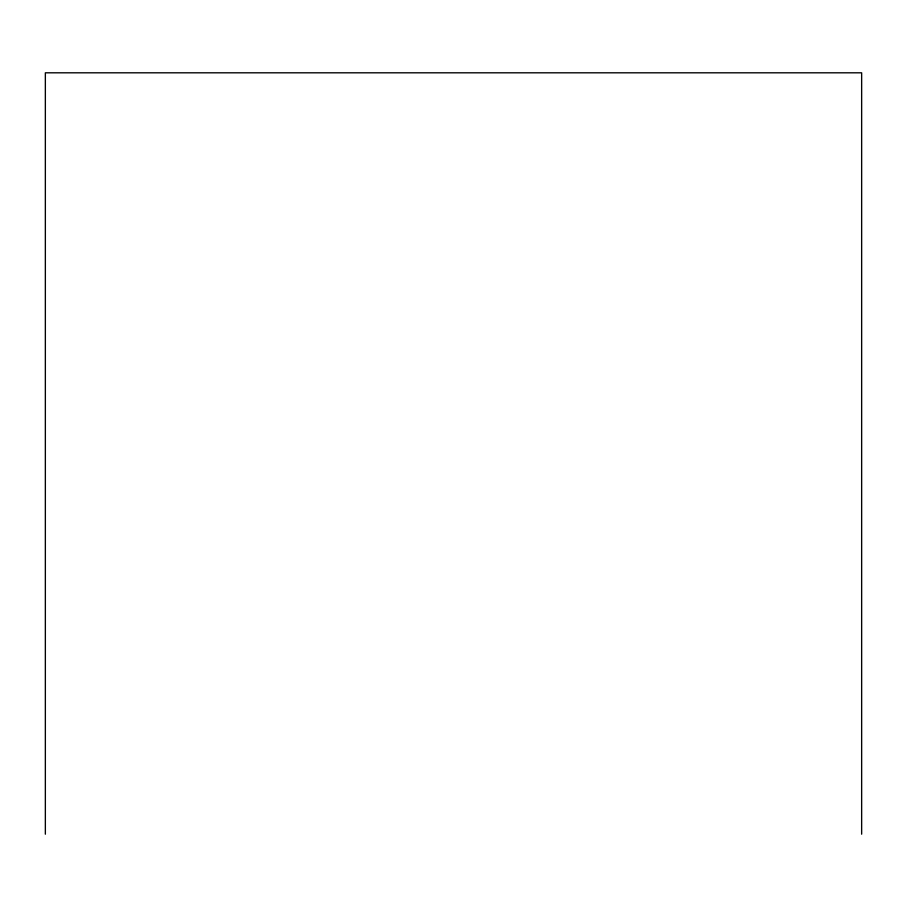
<?xml version="1.0" encoding="UTF-8"?>
<svg xmlns="http://www.w3.org/2000/svg" width="907" height="907" viewBox="0 0 907 907"><rect width="100%" height="100%" fill="white"/><g stroke="black" fill="none" stroke-linecap="round" stroke-linejoin="round"><path stroke-width="1.36" d="M861.65 834.191L861.65 72.809L45.35 72.809L45.35 834.191"/></g></svg>
